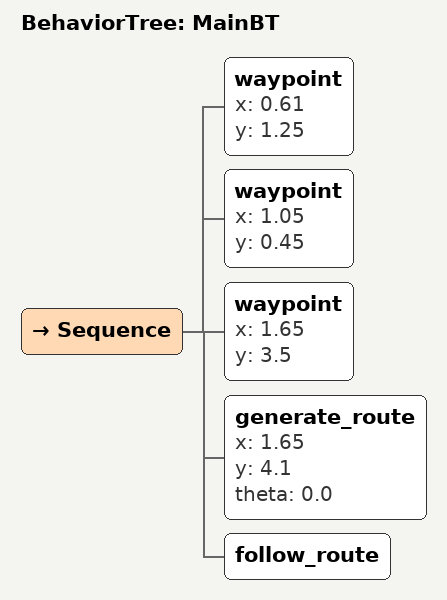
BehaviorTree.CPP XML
<?xml version="1.0" encoding="UTF-8"?>
<root BTCPP_format="4"
      main_tree_to_execute="MainBT">
  <BehaviorTree ID="MainBT">
    <Sequence>
      <waypoint x="0.61"
                y="1.25"/>
      <waypoint x="1.05"
                y="0.45"/>
      <waypoint x="1.65"
                y="3.5"/>
      <generate_route x="1.65"
                      y="4.1"
                      theta="0.0"/>
      <follow_route/>
    </Sequence>
  </BehaviorTree>

</root>
